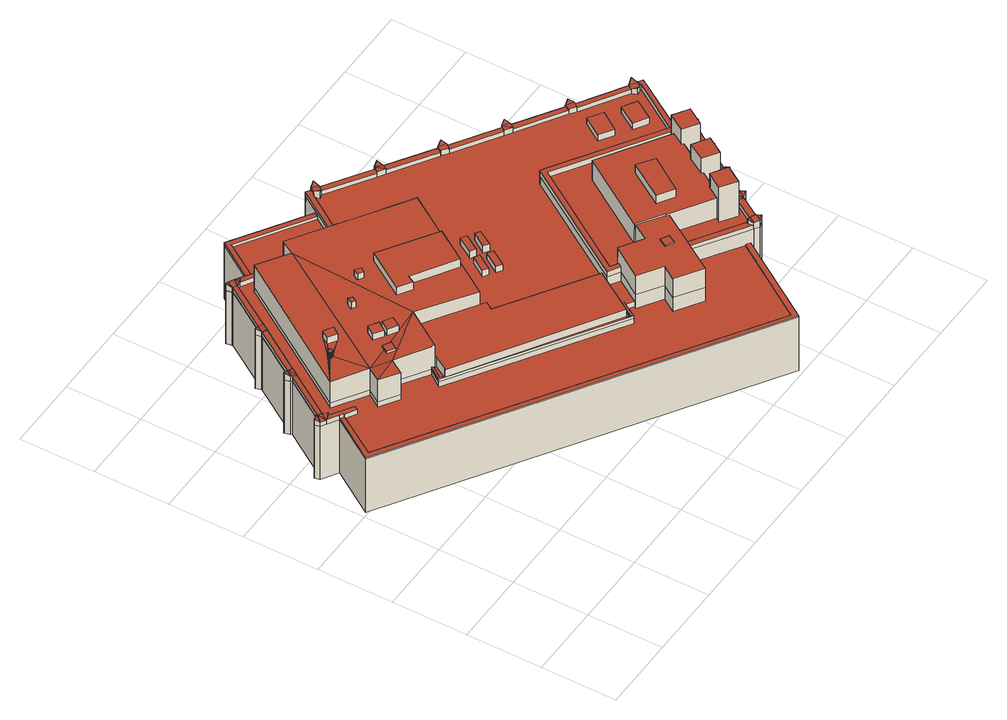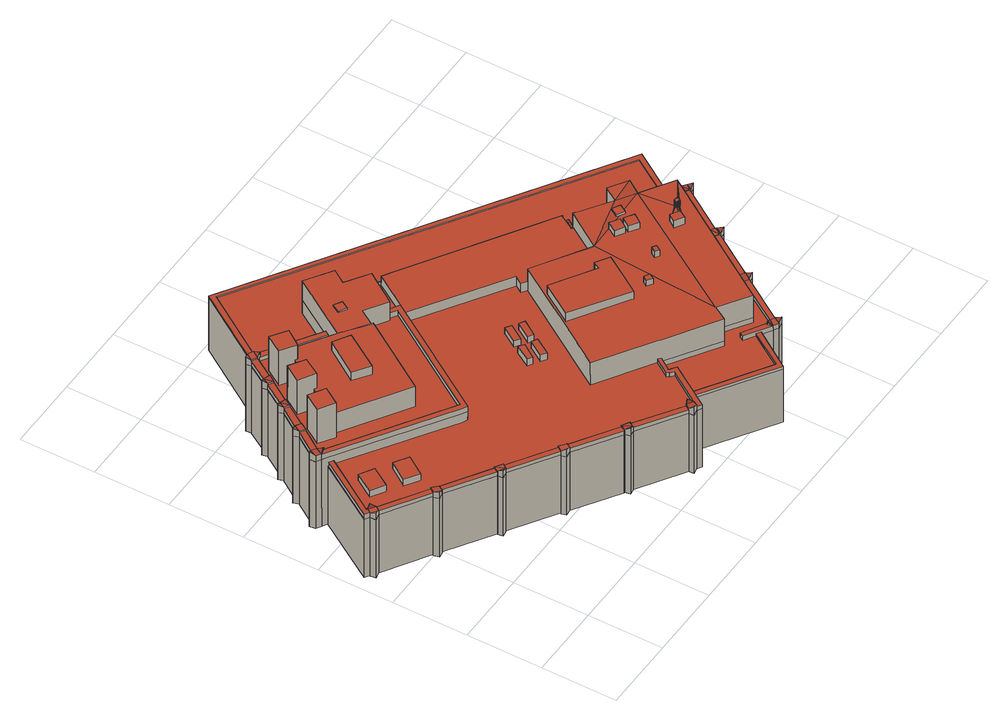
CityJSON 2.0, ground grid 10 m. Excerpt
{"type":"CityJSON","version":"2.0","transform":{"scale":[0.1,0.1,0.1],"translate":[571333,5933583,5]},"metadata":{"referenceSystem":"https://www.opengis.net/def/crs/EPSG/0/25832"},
"CityObjects":{
"building1":{"type":"Building","attributes":{"Grundfläche 2D":"2273.717277","Grundhöhe NN":"5.993"},"children":["building1-1","building1-2","building1-3","building1-4","building1-5","building1-6","building1-7","building1-8","building1-9","building1-10","building1-11","building1-12","building1-13","building1-14","building1-15","building1-16","building1-17","building1-18","building1-19","building1-20","building1-21","building1-22","building1-23","building1-24","building1-25","building1-26","building1-27","building1-28","building1-29","building1-30","building1-31","building1-32","building1-33","building1-34","building1-35","building1-36","building1-37","building1-38","building1-39","building1-40","building1-41","building1-42","building1-43","building1-44","building1-45","building1-46","building1-47","building1-48","building1-49","building1-50"],"geometry":[{"type":"MultiSurface","lod":"3","boundaries":[[[0,1,2,3,4,5,6,7,8]],[[6,5,9]],[[10,6,9]],[[11,6,10]],[[12,6,11]],[[6,12,13,14,15,16,17,8,7,18,19]],[[20,21,22,13,23]],[[24,25,15,22]],[[26,22,21]],[[27,28,24,22,26]],[[23,13,12]],[[15,25,29]],[[15,29,16]],[[30,31,7]],[[32,33,34,35,7,31,36,37]],[[36,18,7,35,38,37],[39,40,41,42],[43,44,45,46],[47,48,49,50]],[[51,31,30]],[[52,53,54,55,36,31]],[[56,57,58,59,60,61,18,36],[62,63,64,65,66,67,68,69,70,71,72],[73,74,75,76]],[[77,78,79,80,81,82]],[[83,84,85,86,87,88,89,90,91,92,93]],[[94,95,96,97,98,99,100,101,102,103,104]],[[105,106,107,108,109,110]],[[111,112,113,114,115,116,117,118,119,120,121,122,123,124,125,126,127,128,129,130,131,132,133,134,135,136,137,138,139,140,141,142,143,144,145,146,147,148,149,150,151,152]],[[153,154,155,156,157,158,159,160,161,162,163],[164,165,166,167]],[[168,169,170,171,172,173,174,175,176,177,178,179,180,181],[182,183,184,185]],[[186,187,188,189,190,191,192,193,194,195,196]],[[197,198,199,200]],[[201,202,203,204,205,206,207,208,209,210,211,212,213,214,215,216,217,218,219,220,221,222,223,224,225,226,227,228,229,230,231,232,233,234,235,236,237,238,239,240,241,242,243,244,245,246,247,248,249,250,251,252,253,254,255,256,257]],[[258,259,260,261,262,263,264,265,266,267,268,269,270,271,272,273,274,275,276,277,278,279,280,281,282,283,284,285,286,287,288,289,290,291,292,293,294,295,296,297,298,299,300,301,302,303,304,305,306,307]],[[308,309,7,6]],[[309,310,30,7]],[[310,311,51,30]],[[311,312,31,51]],[[206,313,314,205,204,54,53,52,31,312]],[[36,55,54,204,203,92,91]],[[91,90,56,36]],[[56,90,251,250,58,57]],[[315,61,60,59,58,250,249,316,317,248]],[[315,318,18,61]],[[318,319,19,18]],[[6,19,319,308]],[[82,81,72,71]],[[69,77,82,71,70]],[[78,77,69,68]],[[66,79,78,68,67]],[[64,80,79,66,65]],[[62,72,81,80,64,63]],[[203,202,93,92]],[[201,83,93,202]],[[257,320,84,83,201]],[[320,321,85,84]],[[321,322,86,85]],[[322,255,254,87,86]],[[254,253,88,87]],[[253,252,89,88]],[[252,251,90,89]],[[96,95,305,304]],[[97,96,304,303]],[[98,97,303,302]],[[300,323,324,102,101,100]],[[324,325,103,102]],[[325,326,104,103]],[[327,328,108,107]],[[328,280,109,108]],[[105,110,279,278]],[[106,105,278,277]],[[115,114,156,155]],[[114,113,157,156]],[[112,195,194,329,330,159,158,157,113]],[[330,331,160,159]],[[331,332,161,160]],[[332,333,162,161]],[[128,163,162,333,130,334,335,129]],[[173,172,125,124]],[[177,176,121,120]],[[180,179,118,117]],[[181,180,117,116]],[[181,116,115,155,154,168]],[[154,153,169,168]],[[170,169,153,163,128,127]],[[149,336,337,192,191,190]],[[337,338,193,192]],[[338,329,194,193]],[[196,195,112,111]],[[186,196,111,152]],[[152,151,187,186]],[[200,199,185,184]],[[197,200,184,183]],[[198,197,183,182]],[[199,198,182,185]],[[217,216,339,340]],[[341,219,218,217,340,342]],[[220,219,341,343]],[[221,220,343,344]],[[222,221,344,345]],[[223,222,345,346]],[[224,223,346,347]],[[225,224,347,348]],[[226,225,348,349]],[[227,226,349,350]],[[228,227,350,351]],[[229,228,351,352]],[[230,229,352,353]],[[231,230,353,354]],[[232,231,354,355]],[[233,232,355,356]],[[234,233,356,357]],[[235,234,357,358]],[[236,235,358,359]],[[237,236,359,360]],[[238,237,360,361]],[[239,238,361,362]],[[240,239,362,363]],[[241,240,363,364]],[[242,241,364,365]],[[243,242,365,366]],[[367,245,244,243,366,368]],[[327,107,106,277,276,246,245,367,369]],[[246,276,275,247]],[[247,275,274,248]],[[248,274,273,315]],[[315,273,272,318]],[[318,272,271,319]],[[319,271,270,308]],[[308,270,269,309]],[[309,269,268,310]],[[310,268,267,311]],[[311,267,266,312]],[[312,266,265,206]],[[206,265,264,207]],[[207,264,263,208]],[[208,263,262,209]],[[209,262,261,210]],[[280,328,370,371]],[[281,280,371,372]],[[282,281,372,373]],[[283,282,373,374]],[[284,283,374,375]],[[285,284,375,376]],[[286,285,376,377]],[[287,286,377,378]],[[288,287,378,379]],[[289,288,379,380]],[[290,289,380,381]],[[291,290,381,382]],[[292,291,382,383]],[[293,292,383,384]],[[294,293,384,385]],[[295,294,385,386]],[[296,295,386,387]],[[297,296,387,388]],[[298,297,388,389]],[[390,300,299,298,389,391]],[[392,324,323,300,390,393]],[[325,324,392,394]],[[326,325,394,395]],[[328,327,369,370]],[[338,212,211,329]],[[261,260,330,329,211,210]],[[330,260,259,331]],[[331,259,258,332]],[[332,258,307,333]],[[333,307,306,130]],[[133,132,131,130,306,305,95,94,104,326,395,396]],[[134,133,396,397]],[[135,134,397,398]],[[136,135,398,399]],[[137,136,399,400]],[[138,137,400,401]],[[139,138,401,402]],[[140,139,402,403]],[[141,140,403,404]],[[142,141,404,405]],[[143,142,405,406]],[[144,143,406,407]],[[145,144,407,408]],[[146,145,408,409]],[[147,146,409,410]],[[148,147,410,411]],[[149,148,411,412]],[[216,215,214,213,337,336,149,412,339]],[[337,213,212,338]],[[368,366,365,364,363,362,361,360,359,358,357,356,355,354,353,352,351,350,349,348,347,346,345,344,343,341,342,340,339,412,411,410,409,408,407,406,405,404,403,402,401,400,399,398,397,396,395,394,392,393,390,391,389,388,387,386,385,384,383,382,381,380,379,378,377,376,375,374,373,372,371,370,369,367]]],"semantics":{"surfaces":[{"type":"RoofSurface"},{"type":"WallSurface"},{"type":"GroundSurface"}],"values":[0,0,0,0,0,0,0,0,0,0,0,0,0,0,0,0,0,0,0,0,0,0,0,0,0,0,0,0,0,0,1,1,1,1,1,1,1,1,1,1,1,1,1,1,1,1,1,1,1,1,1,1,1,1,1,1,1,1,1,1,1,1,1,1,1,1,1,1,1,1,1,1,1,1,1,1,1,1,1,1,1,1,1,1,1,1,1,1,1,1,1,1,1,1,1,1,1,1,1,1,1,1,1,1,1,1,1,1,1,1,1,1,1,1,1,1,1,1,1,1,1,1,1,1,1,1,1,1,1,1,1,1,1,1,1,1,1,1,1,1,1,1,1,1,1,1,1,1,1,1,1,1,1,1,1,1,1,1,1,1,1,1,1,1,1,1,1,1,1,1,1,1,1,1,1,1,1,1,1,1,1,1,1,2]}}]},
"building1-1":{"type":"BuildingInstallation","parents":["building1"],"geometry":[{"type":"MultiSurface","lod":"3","boundaries":[[[413,414,415,416]],[[416,415,74,73]],[[413,416,73,76]],[[414,413,76,75]],[[415,414,75,74]]],"semantics":{"surfaces":[{"type":"RoofSurface"},{"type":"WallSurface"}],"values":[0,1,1,1,1]}}]},
"building1-2":{"type":"BuildingInstallation","parents":["building1"],"geometry":[{"type":"MultiSurface","lod":"3","boundaries":[[[417,418,419,420]],[[420,419,44,43]],[[417,420,43,46]],[[418,417,46,45]],[[419,418,45,44]]],"semantics":{"surfaces":[{"type":"RoofSurface"},{"type":"WallSurface"}],"values":[0,1,1,1,1]}}]},
"building1-3":{"type":"BuildingInstallation","parents":["building1"],"geometry":[{"type":"MultiSurface","lod":"3","boundaries":[[[421,422,423,424]],[[424,423,42,41]],[[421,424,41,40]],[[422,421,40,39]],[[423,422,39,42]]],"semantics":{"surfaces":[{"type":"RoofSurface"},{"type":"WallSurface"}],"values":[0,1,1,1,1]}}]},
"building1-4":{"type":"BuildingInstallation","parents":["building1"],"geometry":[{"type":"MultiSurface","lod":"3","boundaries":[[[425,426,427,428,429,430,431]],[[432,433,427,426]],[[434,428,427,433,435]],[[434,215,429,428]],[[430,429,215,216]],[[216,217,431,430]],[[217,218,219,432,426,425,431]]],"semantics":{"surfaces":[{"type":"RoofSurface"},{"type":"WallSurface"}],"values":[0,1,1,1,1,1,1]}}]},
"building1-5":{"type":"BuildingInstallation","parents":["building1"],"geometry":[{"type":"MultiSurface","lod":"3","boundaries":[[[436,437,438,439,440,441,442,443,444,445,446,447,448,449,450,451,452,453,454,455,456,457]],[[437,436,17,16]],[[29,438,437,16]],[[8,457,456,0]],[[436,457,8,17]],[[438,29,25]],[[438,25,439]],[[440,439,25,24]],[[441,440,24,28]],[[442,441,28,27]],[[443,442,27,26]],[[443,26,21]],[[443,21,444]],[[445,444,21,20]],[[446,445,20,23]],[[447,446,23,12]],[[448,447,12,11]],[[449,448,11,10]],[[450,449,10,9]],[[451,450,9,5]],[[452,451,5,4]],[[452,4,3]],[[452,3,453]],[[454,453,3,2]],[[455,454,2,1]],[[456,455,1,0]]],"semantics":{"surfaces":[{"type":"RoofSurface"},{"type":"WallSurface"}],"values":[0,1,1,1,1,1,1,1,1,1,1,1,1,1,1,1,1,1,1,1,1,1,1,1,1,1]}}]},
"building1-6":{"type":"BuildingInstallation","parents":["building1"],"geometry":[{"type":"MultiSurface","lod":"3","boundaries":[[[458,459,460,461,462,463]],[[464,462,461]],[[465,458,463,466,467]],[[468,469,459,458,465]],[[469,470,232,233,461,460,459]],[[233,234,464,461]],[[235,471,462,464,234]],[[471,466,463,462]]],"semantics":{"surfaces":[{"type":"RoofSurface"},{"type":"WallSurface"}],"values":[0,0,1,1,1,1,1,1]}}]},
"building1-7":{"type":"BuildingInstallation","parents":["building1"],"geometry":[{"type":"MultiSurface","lod":"3","boundaries":[[[472,473,474,475]],[[476,477,475,474]],[[477,478,472,475]],[[473,472,478,479]],[[474,473,479,476]]],"semantics":{"surfaces":[{"type":"RoofSurface"},{"type":"WallSurface"}],"values":[0,1,1,1,1]}}]},
"building1-8":{"type":"BuildingInstallation","parents":["building1"],"geometry":[{"type":"MultiSurface","lod":"3","boundaries":[[[480,481,482,483]],[[481,480,484,485]],[[226,227,483,482]]],"semantics":{"surfaces":[{"type":"RoofSurface"},{"type":"WallSurface"}],"values":[0,1,1]}}]},
"building1-9":{"type":"BuildingInstallation","parents":["building1"],"geometry":[{"type":"MultiSurface","lod":"3","boundaries":[[[486,487,488,489]],[[489,488,13,22]],[[486,489,22,15]],[[487,486,15,14]],[[488,487,14,13]]],"semantics":{"surfaces":[{"type":"RoofSurface"},{"type":"WallSurface"}],"values":[0,1,1,1,1]}}]},
"building1-10":{"type":"BuildingInstallation","parents":["building1"],"geometry":[{"type":"MultiSurface","lod":"3","boundaries":[[[490,491,466,471,492]],[[466,491,493,467]],[[235,236,492,471]],[[236,237,490,492]]],"semantics":{"surfaces":[{"type":"RoofSurface"},{"type":"WallSurface"}],"values":[0,1,1,1]}}]},
"building1-11":{"type":"BuildingInstallation","parents":["building1"],"geometry":[{"type":"MultiSurface","lod":"3","boundaries":[[[494,495,496,497,498,499]],[[494,499,500]],[[501,502,222,223,499,498,497]],[[223,224,500,499]],[[224,225,494,500]],[[226,482,481,496,495,494,225]],[[496,481,485]],[[503,501,497,496,485]]],"semantics":{"surfaces":[{"type":"RoofSurface"},{"type":"WallSurface"}],"values":[0,0,1,1,1,1,1,1]}}]},
"building1-12":{"type":"BuildingInstallation","parents":["building1"],"geometry":[{"type":"MultiSurface","lod":"3","boundaries":[[[504,505,506,507]],[[507,506,508,509]],[[504,507,509,510]],[[505,504,510,511]],[[506,505,511,508]]],"semantics":{"surfaces":[{"type":"RoofSurface"},{"type":"WallSurface"}],"values":[0,1,1,1,1]}}]},
"building1-13":{"type":"BuildingInstallation","parents":["building1"],"geometry":[{"type":"MultiSurface","lod":"3","boundaries":[[[512,513,514,515,516,322,321,320,517,314,313,518]],[[209,519,514,513]],[[520,515,514,519]],[[516,515,520,521]],[[521,255,322,516]],[[517,320,257,522]],[[314,517,522,205]],[[206,207,518,313]],[[207,208,512,518]],[[208,209,513,512]]],"semantics":{"surfaces":[{"type":"RoofSurface"},{"type":"WallSurface"}],"values":[0,1,1,1,1,1,1,1,1,1]}}]},
"building1-14":{"type":"BuildingInstallation","parents":["building1"],"geometry":[{"type":"MultiSurface","lod":"3","boundaries":[[[523,524,525,526]],[[526,525,49,48]],[[523,526,48,47]],[[524,523,47,50]],[[525,524,50,49]]],"semantics":{"surfaces":[{"type":"RoofSurface"},{"type":"WallSurface"}],"values":[0,1,1,1,1]}}]},
"building1-15":{"type":"BuildingInstallation","parents":["building1"],"geometry":[{"type":"MultiSurface","lod":"3","boundaries":[[[527,528,529,530]],[[530,529,531,532]],[[532,533,527,530]],[[528,527,533,534]],[[534,531,529,528]]],"semantics":{"surfaces":[{"type":"RoofSurface"},{"type":"WallSurface"}],"values":[0,1,1,1,1]}}]},
"building1-16":{"type":"BuildingInstallation","parents":["building1"],"geometry":[{"type":"MultiSurface","lod":"3","boundaries":[[[535,536,537]],[[538,535,537,539]],[[540,538,541]],[[535,538,540]],[[542,484,480,537,536,543]],[[480,483,539,537]],[[228,538,539,483,227]],[[541,538,228,229]],[[229,230,540,541]],[[231,544,543,536,535,540,230]]],"semantics":{"surfaces":[{"type":"RoofSurface"},{"type":"WallSurface"}],"values":[0,0,0,0,1,1,1,1,1,1]}}]},
"building1-17":{"type":"BuildingInstallation","parents":["building1"],"geometry":[{"type":"MultiSurface","lod":"3","boundaries":[[[545,546,547,548]],[[548,547,549,550]],[[545,548,550,551]],[[546,545,551,552]],[[547,546,552,549]]],"semantics":{"surfaces":[{"type":"RoofSurface"},{"type":"WallSurface"}],"values":[0,1,1,1,1]}}]},
"building1-18":{"type":"BuildingInstallation","parents":["building1"],"geometry":[{"type":"MultiSurface","lod":"3","boundaries":[[[553,554,555,317,316,556,557,558,559,560,561,562,563]],[[249,564,556,316]],[[564,565,557,556]],[[565,566,558,557]],[[566,567,559,558]],[[567,568,560,559]],[[568,569,561,560]],[[243,244,245,553,563,562]],[[245,246,554,553]],[[247,555,554,246]],[[247,248,317,555]]],"semantics":{"surfaces":[{"type":"RoofSurface"},{"type":"WallSurface"}],"values":[0,1,1,1,1,1,1,1,1,1,1]}}]},
"building1-19":{"type":"BuildingInstallation","parents":["building1"],"geometry":[{"type":"MultiSurface","lod":"3","boundaries":[[[570,571,572,573]],[[573,572,574,575]],[[570,573,575,576]],[[571,570,576,577]],[[572,571,577,574]]],"semantics":{"surfaces":[{"type":"RoofSurface"},{"type":"WallSurface"}],"values":[0,1,1,1,1]}}]},
"building1-20":{"type":"BuildingInstallation","parents":["building1"],"geometry":[{"type":"MultiSurface","lod":"3","boundaries":[[[578,502,501,579]],[[579,501,503,580]],[[221,222,502,578]]],"semantics":{"surfaces":[{"type":"RoofSurface"},{"type":"WallSurface"}],"values":[0,1,1]}}]},
"building1-21":{"type":"BuildingInstallation","parents":["building1"],"geometry":[{"type":"MultiSurface","lod":"3","boundaries":[[[581,433,582]],[[583,582,433,432]],[[584,583,432]],[[585,581,582,579,580]],[[585,435,433,581]],[[219,220,584,432]],[[220,221,583,584]],[[578,579,582,583,221]]],"semantics":{"surfaces":[{"type":"RoofSurface"},{"type":"WallSurface"}],"values":[0,0,0,1,1,1,1,1]}}]},
"building1-22":{"type":"BuildingInstallation","parents":["building1"],"geometry":[{"type":"MultiSurface","lod":"3","boundaries":[[[586,587,588,589]],[[590,591,589,588]],[[586,589,591,592]],[[587,586,592,593]],[[593,590,588,587]]],"semantics":{"surfaces":[{"type":"RoofSurface"},{"type":"WallSurface"}],"values":[0,1,1,1,1]}}]},
"building1-23":{"type":"BuildingInstallation","parents":["building1"],"geometry":[{"type":"MultiSurface","lod":"3","boundaries":[[[594,595,596]],[[597,598,595,594]],[[598,597,599]],[[600,596,595,561,569]],[[601,602,594,596,600]],[[602,603,597,594]],[[242,599,597,603,241]],[[243,562,598,599,242]],[[562,561,595,598]]],"semantics":{"surfaces":[{"type":"RoofSurface"},{"type":"WallSurface"}],"values":[0,0,0,1,1,1,1,1,1]}}]},
"building1-24":{"type":"BuildingInstallation","parents":["building1"],"geometry":[{"type":"MultiSurface","lod":"3","boundaries":[[[469,543,544,470]],[[231,232,470,544]],[[543,469,468,542]]],"semantics":{"surfaces":[{"type":"RoofSurface"},{"type":"WallSurface"}],"values":[0,1,1]}}]},
"building1-25":{"type":"BuildingInstallation","parents":["building1"],"geometry":[{"type":"MultiSurface","lod":"3","boundaries":[[[604,605,606]],[[605,607,606]],[[608,607,605]],[[609,610,611,608,612]],[[611,607,608]],[[296,297,604,606]],[[297,298,605,604]],[[298,299,608,605]],[[613,609,612]],[[613,614,615,616,617,611,610,609]],[[617,618,295,296,606,607,611]]],"semantics":{"surfaces":[{"type":"RoofSurface"},{"type":"WallSurface"}],"values":[0,0,0,0,0,1,1,1,1,1,1]}}]},
"building1-26":{"type":"BuildingInstallation","parents":["building1"],"geometry":[{"type":"MultiSurface","lod":"3","boundaries":[[[619,620,621]],[[620,622,621]],[[619,623,624,620]],[[625,624,623]],[[294,626,627,623,619,621,293]],[[628,625,623,627,629]],[[630,625,628]],[[630,631,290,291,620,624,625]],[[291,292,622,620]],[[292,293,621,622]]],"semantics":{"surfaces":[{"type":"RoofSurface"},{"type":"WallSurface"}],"values":[0,0,0,0,1,1,1,1,1,1]}}]},
"building1-27":{"type":"BuildingInstallation","parents":["building1"],"geometry":[{"type":"MultiSurface","lod":"3","boundaries":[[[617,627,626,618]],[[627,617,616,629]],[[294,295,618,626]]],"semantics":{"surfaces":[{"type":"RoofSurface"},{"type":"WallSurface"}],"values":[0,1,1]}}]},
"building1-28":{"type":"BuildingInstallation","parents":["building1"],"geometry":[{"type":"MultiSurface","lod":"3","boundaries":[[[632,633,634,635]],[[633,632,636,637]],[[285,286,635,634]]],"semantics":{"surfaces":[{"type":"RoofSurface"},{"type":"WallSurface"}],"values":[0,1,1]}}]},
"building1-29":{"type":"BuildingInstallation","parents":["building1"],"geometry":[{"type":"MultiSurface","lod":"3","boundaries":[[[638,639,614,613,612,640,641,642,643]],[[644,615,614,639]],[[608,640,612]],[[299,300,100,641,640,608]],[[100,99,642,641]],[[99,98,643,642]],[[645,638,643,98,302]],[[639,638,645,644]]],"semantics":{"surfaces":[{"type":"RoofSurface"},{"type":"WallSurface"}],"values":[0,1,1,1,1,1,1,1]}}]},
"building1-30":{"type":"BuildingInstallation","parents":["building1"],"geometry":[{"type":"MultiSurface","lod":"3","boundaries":[[[635,646,647,648,632]],[[649,635,650]],[[646,635,649]],[[651,636,632,648,647,652,653]],[[286,287,650,635]],[[287,288,649,650]],[[289,654,652,647,646,649,288]]],"semantics":{"surfaces":[{"type":"RoofSurface"},{"type":"WallSurface"}],"values":[0,0,0,1,1,1,1]}}]},
"building1-31":{"type":"BuildingInstallation","parents":["building1"],"geometry":[{"type":"MultiSurface","lod":"3","boundaries":[[[654,631,630,652]],[[628,653,652,630]],[[289,290,631,654]]],"semantics":{"surfaces":[{"type":"RoofSurface"},{"type":"WallSurface"}],"values":[0,1,1]}}]},
"building1-32":{"type":"BuildingInstallation","parents":["building1"],"geometry":[{"type":"MultiSurface","lod":"3","boundaries":[[[655,656,657,658,659]],[[660,661,657,656]],[[658,657,661,662]],[[281,659,658,662,279,110,109,280]]],"semantics":{"surfaces":[{"type":"RoofSurface"},{"type":"WallSurface"}],"values":[0,1,1,1]}}]},
"building1-33":{"type":"BuildingInstallation","parents":["building1"],"geometry":[{"type":"MultiSurface","lod":"3","boundaries":[[[633,663,664]],[[659,664,665]],[[633,664,659]],[[634,633,659,666]],[[634,666,667]],[[634,667,668]],[[660,656,655,665,664,663,669]],[[659,665,655]],[[281,282,666,659]],[[282,283,667,666]],[[283,284,668,667]],[[284,285,634,668]],[[637,669,663,633]]],"semantics":{"surfaces":[{"type":"RoofSurface"},{"type":"WallSurface"}],"values":[0,0,0,0,0,0,1,1,1,1,1,1,1]}}]},
"building1-34":{"type":"BuildingInstallation","parents":["building1"],"geometry":[{"type":"MultiSurface","lod":"3","boundaries":[[[670,671,672,673]],[[674,675,672,671]],[[675,674,676]],[[677,678,679,680,670,673,672,681]],[[680,682,671,670]],[[134,674,671,682,133]],[[134,135,676,674]],[[136,683,675,676,135]],[[683,681,672,675]]],"semantics":{"surfaces":[{"type":"RoofSurface"},{"type":"WallSurface"}],"values":[0,0,0,1,1,1,1,1,1]}}]},
"building1-35":{"type":"BuildingInstallation","parents":["building1"],"geometry":[{"type":"MultiSurface","lod":"3","boundaries":[[[684,685,686]],[[687,686,688]],[[684,686,687]],[[689,690,691,685,684,692]],[[691,686,685]],[[141,688,686,140]],[[142,693,687,688,141]],[[693,692,684,687]]],"semantics":{"surfaces":[{"type":"RoofSurface"},{"type":"WallSurface"}],"values":[0,0,0,1,1,1,1,1]}}]},
"building1-36":{"type":"BuildingInstallation","parents":["building1"],"geometry":[{"type":"MultiSurface","lod":"3","boundaries":[[[694,695,696,697]],[[175,174,694,697]],[[695,694,174,173,124,698]],[[698,699,696,695]],[[697,696,699,121,176,175]]],"semantics":{"surfaces":[{"type":"RoofSurface"},{"type":"WallSurface"}],"values":[0,1,1,1,1]}}]},
"building1-37":{"type":"BuildingInstallation","parents":["building1"],"geometry":[{"type":"MultiSurface","lod":"3","boundaries":[[[700,701,702,703,704]],[[705,706,703,702]],[[706,705,707]],[[190,189,188,700,704,703]],[[188,187,151,708,702,701,700]],[[146,147,707,705]],[[147,148,706,707]],[[149,190,703,706,148]]],"semantics":{"surfaces":[{"type":"RoofSurface"},{"type":"WallSurface"}],"values":[0,0,0,1,1,1,1,1]}}]},
"building1-38":{"type":"BuildingInstallation","parents":["building1"],"geometry":[{"type":"MultiSurface","lod":"3","boundaries":[[[709,710,711,712]],[[712,711,165,164]],[[709,712,164,167]],[[710,709,167,166]],[[711,710,166,165]]],"semantics":{"surfaces":[{"type":"RoofSurface"},{"type":"WallSurface"}],"values":[0,1,1,1,1]}}]},
"building1-39":{"type":"BuildingInstallation","parents":["building1"],"geometry":[{"type":"MultiSurface","lod":"3","boundaries":[[[692,693,713,714]],[[142,143,713,693]],[[715,689,692,714]]],"semantics":{"surfaces":[{"type":"RoofSurface"},{"type":"WallSurface"}],"values":[0,1,1]}}]},
"building1-40":{"type":"BuildingInstallation","parents":["building1"],"geometry":[{"type":"MultiSurface","lod":"3","boundaries":[[[716,335,334,717,718,682,680,679]],[[131,132,133,682,718,717,334,130]],[[678,719,716,679]],[[335,716,719,129]]],"semantics":{"surfaces":[{"type":"RoofSurface"},{"type":"WallSurface"}],"values":[0,1,1,1]}}]},
"building1-41":{"type":"BuildingInstallation","parents":["building1"],"geometry":[{"type":"MultiSurface","lod":"3","boundaries":[[[720,721,722,723]],[[720,723,724]],[[714,713,723,722]],[[144,724,723,713,143]],[[145,725,720,724,144]],[[725,726,721,720]],[[727,715,714,722,721,726]]],"semantics":{"surfaces":[{"type":"RoofSurface"},{"type":"WallSurface"}],"values":[0,0,1,1,1,1,1]}}]},
"building1-42":{"type":"BuildingInstallation","parents":["building1"],"geometry":[{"type":"MultiSurface","lod":"3","boundaries":[[[705,702,728,726,725]],[[145,146,705,725]],[[702,708,727,726,728]]],"semantics":{"surfaces":[{"type":"RoofSurface"},{"type":"WallSurface"}],"values":[0,1,1]}}]},
"building1-43":{"type":"BuildingInstallation","parents":["building1"],"geometry":[{"type":"MultiSurface","lod":"3","boundaries":[[[729,730,731,732]],[[729,733,118,179,178,730]],[[731,730,178,177,120,734]],[[735,732,731,734]],[[735,733,729,732]]],"semantics":{"surfaces":[{"type":"RoofSurface"},{"type":"WallSurface"}],"values":[0,1,1,1,1]}}]},
"building1-44":{"type":"BuildingInstallation","parents":["building1"],"geometry":[{"type":"MultiSurface","lod":"3","boundaries":[[[736,737,738,739]],[[737,736,171,170,127,740]],[[738,737,740,741]],[[741,742,739,738]],[[739,742,125,172,171,736]]],"semantics":{"surfaces":[{"type":"RoofSurface"},{"type":"WallSurface"}],"values":[0,1,1,1,1]}}]},
"building1-45":{"type":"BuildingInstallation","parents":["building1"],"geometry":[{"type":"MultiSurface","lod":"3","boundaries":[[[743,744,686,691]],[[139,140,686,744]],[[745,743,691,690]]],"semantics":{"surfaces":[{"type":"RoofSurface"},{"type":"WallSurface"}],"values":[0,1,1]}}]},
"building1-46":{"type":"BuildingInstallation","parents":["building1"],"geometry":[{"type":"MultiSurface","lod":"3","boundaries":[[[746,747,748]],[[749,748,750]],[[746,748,749]],[[751,748,747]],[[138,750,748,137]],[[139,744,749,750,138]],[[744,743,746,749]],[[743,745,752,751,747,746]]],"semantics":{"surfaces":[{"type":"RoofSurface"},{"type":"WallSurface"}],"values":[0,0,0,1,1,1,1,1]}}]},
"building1-47":{"type":"BuildingInstallation","parents":["building1"],"geometry":[{"type":"MultiSurface","lod":"3","boundaries":[[[681,683,748,751]],[[136,137,748,683]],[[752,677,681,751]]],"semantics":{"surfaces":[{"type":"RoofSurface"},{"type":"WallSurface"}],"values":[0,1,1]}}]},
"building1-48":{"type":"BuildingInstallation","parents":["building1"],"geometry":[{"type":"MultiSurface","lod":"3","boundaries":[[[753,754,755]],[[753,755,756]],[[757,756,758]],[[753,756,757]],[[759,760,493,491,755,754]],[[491,490,756,755]],[[238,758,756,490,237]],[[238,239,757,758]],[[240,761,759,754,753,757,239]]],"semantics":{"surfaces":[{"type":"RoofSurface"},{"type":"WallSurface"}],"values":[0,0,0,0,1,1,1,1,1]}}]},
"building1-49":{"type":"BuildingInstallation","parents":["building1"],"geometry":[{"type":"MultiSurface","lod":"3","boundaries":[[[762,763,764,765]],[[34,765,764,38,35]],[[762,765,34,33]],[[763,762,33,32]],[[38,764,763,32,37]]],"semantics":{"surfaces":[{"type":"RoofSurface"},{"type":"WallSurface"}],"values":[0,1,1,1,1]}}]},
"building1-50":{"type":"BuildingInstallation","parents":["building1"],"geometry":[{"type":"MultiSurface","lod":"3","boundaries":[[[759,761,603,602]],[[759,602,601,760]],[[240,241,603,761]]],"semantics":{"surfaces":[{"type":"RoofSurface"},{"type":"WallSurface"}],"values":[0,1,1]}}]}
},
"vertices":[
[93,400,137],[92,400,137],[91,400,137],[90,400,137],[90,401,137],[89,401,137],[57,381,137],[99,354,137],[94,400,137],[89,402,137],[89,403,137],[89,404,137],[90,405,137],[113,426,137],[125,419,137],[118,409,137],[95,401,137],[94,401,137],[210,528,138],[171,554,138],[91,406,137],[92,406,137],[107,416,137],[91,405,137],[95,404,137],[95,403,137],[93,406,137],[93,405,137],[94,405,137],[95,402,137],[87,336,138],[123,339,138],[145,354,138],[139,344,138],[129,350,138],[132,356,138],[200,359,140],[142,356,138],[135,360,138],[174,370,139],[166,357,139],[154,365,138],[162,377,138],[139,375,138],[147,387,138],[159,379,138],[151,367,138],[169,423,138],[173,430,138],[178,426,138],[174,420,138],[111,320,138],[164,312,139],[166,311,140],[168,310,140],[169,312,140],[270,313,138],[322,394,138],[362,454,138],[291,500,138],[287,503,138],[221,546,138],[249,441,139],[252,439,139],[319,395,138],[317,392,138],[292,353,138],[257,375,139],[237,388,139],[232,379,139],[218,388,139],[215,390,139],[248,442,139],[212,441,139],[216,448,139],[223,443,139],[219,437,139],[232,379,151],[237,388,151],[292,353,151],[319,395,151],[248,442,151],[215,390,151],[160,291,118],[159,291,118],[159,290,118],[351,167,118],[386,222,118],[270,298,118],[277,308,118],[270,313,118],[200,359,118],[169,312,118],[171,310,118],[535,116,97],[530,119,97],[461,14,97],[17,305,97],[51,358,97],[51,359,97],[46,362,97],[46,361,97],[8,303,97],[464,6,97],[536,116,97],[218,614,99],[309,555,99],[312,561,99],[217,623,99],[183,572,99],[188,568,99],[394,216,117],[404,210,117],[406,213,117],[435,194,117],[448,215,117],[447,216,117],[509,311,117],[595,255,117],[585,239,117],[587,237,117],[573,215,117],[570,217,117],[557,195,117],[559,193,117],[545,172,117],[542,174,117],[532,158,117],[482,191,117],[468,169,117],[464,163,117],[535,116,117],[536,116,117],[539,113,117],[546,109,117],[553,111,117],[552,118,117],[569,145,117],[576,147,117],[575,154,117],[592,181,117],[600,183,117],[598,190,117],[616,217,117],[623,218,117],[621,225,117],[639,252,117],[646,254,117],[645,262,117],[638,266,117],[631,264,117],[632,262,117],[486,357,117],[478,193,147],[479,194,147],[448,215,147],[435,194,147],[406,213,147],[404,210,147],[378,171,147],[408,151,147],[396,133,147],[430,110,147],[482,191,147],[436,168,147],[442,178,147],[452,172,147],[446,162,147],[479,194,149],[478,193,149],[532,158,149],[542,174,149],[545,172,149],[559,193,149],[557,195,149],[570,217,149],[573,215,149],[587,237,149],[585,239,149],[595,255,149],[509,311,149],[447,216,149],[539,244,149],[509,199,149],[488,212,149],[518,259,149],[486,357,125],[632,262,125],[631,264,125],[633,264,125],[638,266,125],[490,363,125],[484,366,125],[385,214,125],[400,205,125],[404,210,125],[394,216,125],[509,199,162],[539,244,162],[518,259,162],[488,212,162],[160,291,103],[171,310,103],[169,312,103],[168,310,103],[166,311,103],[164,312,103],[151,294,103],[356,160,103],[369,181,103],[380,174,103],[400,205,103],[385,214,103],[484,366,103],[490,363,103],[626,273,103],[631,270,103],[683,351,103],[678,354,103],[677,355,103],[676,363,103],[668,361,103],[610,398,103],[611,399,103],[609,406,103],[602,405,103],[601,404,103],[543,442,103],[543,443,103],[542,450,103],[535,449,103],[534,448,103],[476,486,103],[477,487,103],[475,493,103],[467,492,103],[410,530,103],[409,530,103],[408,537,103],[401,536,103],[401,535,103],[342,574,103],[341,581,103],[333,579,103],[332,580,103],[327,583,103],[290,526,103],[299,520,103],[287,503,103],[291,500,103],[362,454,103],[270,313,103],[277,308,103],[270,298,103],[386,222,103],[351,167,103],[159,290,103],[159,291,103],[396,133,95],[408,151,95],[378,171,95],[380,174,95],[369,181,95],[356,160,95],[151,294,95],[164,312,95],[123,339,95],[111,320,95],[87,336,95],[99,354,95],[57,381,95],[171,554,95],[210,528,95],[221,546,95],[287,503,95],[299,520,95],[290,526,95],[309,555,95],[218,614,95],[188,568,95],[183,572,95],[170,580,95],[163,584,95],[156,583,95],[157,575,95],[158,575,95],[120,517,95],[112,516,95],[114,509,95],[114,508,95],[76,450,95],[76,451,95],[68,450,95],[70,442,95],[71,441,95],[33,383,95],[32,384,95],[24,382,95],[26,375,95],[32,371,95],[46,362,95],[51,359,95],[51,358,95],[17,305,95],[461,14,95],[530,119,95],[464,163,95],[430,110,95],[57,381,103],[99,354,103],[87,336,103],[111,320,103],[123,339,103],[164,312,107],[166,311,107],[221,546,103],[291,500,109],[287,503,109],[210,528,103],[171,554,103],[159,291,107],[159,290,107],[351,167,107],[46,361,95],[8,303,95],[464,6,95],[536,116,95],[312,561,95],[217,623,95],[400,205,117],[378,171,117],[408,151,117],[396,133,117],[430,110,117],[464,163,123],[468,169,123],[490,363,117],[484,366,117],[385,214,117],[631,270,10],[683,351,10],[677,355,10],[678,354,10],[676,363,10],[668,361,10],[610,398,10],[611,399,10],[609,406,10],[602,405,10],[601,404,10],[543,442,10],[543,443,10],[542,450,10],[535,449,10],[534,448,10],[476,486,10],[477,487,10],[475,493,10],[467,492,10],[410,530,10],[409,530,10],[408,537,10],[401,536,10],[401,535,10],[342,574,10],[341,581,10],[333,579,10],[327,583,10],[332,580,10],[312,561,10],[217,623,10],[183,572,10],[170,580,10],[163,584,10],[156,583,10],[157,575,10],[158,575,10],[120,517,10],[112,516,10],[114,509,10],[114,508,10],[76,450,10],[76,451,10],[68,450,10],[70,442,10],[71,441,10],[33,383,10],[32,384,10],[24,382,10],[26,375,10],[46,362,10],[32,371,10],[8,303,10],[46,361,10],[464,6,10],[536,116,10],[539,113,10],[546,109,10],[553,111,10],[552,118,10],[569,145,10],[576,147,10],[575,154,10],[592,181,10],[600,183,10],[598,190,10],[616,217,10],[623,218,10],[621,225,10],[639,252,10],[646,254,10],[645,262,10],[638,266,10],
[219,437,148],[223,443,148],[216,448,148],[212,441,148],
[151,367,148],[159,379,148],[147,387,148],[139,375,148],
[166,357,148],[174,370,148],[162,377,148],[154,365,148],
[678,354,111],[677,355,111],[673,349,111],[675,349,111],[626,273,111],[631,270,111],[683,351,111],[677,355,110],[673,349,110],[675,349,103],[673,349,103],
[94,401,146],[95,401,146],[95,402,146],[95,403,146],[95,404,146],[94,405,146],[93,405,146],[93,406,146],[92,406,146],[91,406,146],[91,405,146],[90,405,146],[89,404,146],[89,403,146],[89,402,146],[89,401,146],[90,401,146],[90,400,146],[91,400,146],[92,400,146],[93,400,146],[94,400,146],
[464,486,111],[472,480,111],[476,486,111],[477,487,111],[467,492,111],[463,486,111],[475,493,115],[464,486,103],[463,486,109],[463,486,103],[472,480,103],[472,480,109],[476,486,109],[467,492,109],
[329,338,113],[342,358,113],[335,362,113],[322,342,113],[335,362,103],[322,342,103],[329,338,103],[342,358,103],
[539,436,109],[598,398,109],[601,404,109],[543,442,109],[539,436,103],[598,398,103],
[118,409,148],[125,419,148],[113,426,148],[107,416,148],
[409,530,109],[406,523,109],[410,530,109],[406,523,103],
[602,405,110],[601,404,110],[598,398,110],[606,392,111],[610,398,111],[611,399,111],[609,406,114],[606,392,109],[610,398,109],[606,392,103],
[595,372,113],[578,347,113],[596,335,113],[613,360,113],[596,335,103],[613,360,103],[595,372,103],[578,347,103],
[356,160,107],[369,181,107],[367,183,107],[354,163,107],[350,166,107],[155,295,107],[151,294,107],[367,183,103],[354,163,103],[350,166,103],[155,295,103],
[169,423,148],[174,420,148],[178,426,148],[173,430,148],
[343,328,113],[356,348,113],[349,353,113],[336,333,113],[349,353,103],[336,333,103],[343,328,103],[356,348,103],
[534,448,111],[530,442,111],[539,436,111],[543,443,111],[543,442,111],[535,449,111],[542,450,114],[530,442,103],[530,442,109],[534,448,109],
[355,362,114],[362,357,114],[374,377,114],[368,381,114],[374,377,103],[368,381,103],[355,362,103],[362,357,103],
[327,583,109],[290,526,109],[299,520,109],[305,521,109],[302,523,109],[303,524,109],[298,528,109],[329,574,109],[330,573,109],[333,579,109],[332,580,109],[305,521,103],[302,523,103],[303,524,103],[298,528,103],[329,574,103],[330,573,103],
[353,391,114],[340,370,114],[347,366,114],[360,386,114],[347,366,103],[360,386,103],[353,391,103],[340,370,103],
[668,361,109],[664,355,109],[664,355,103],
[666,348,113],[664,355,110],[668,361,110],[676,363,114],[666,348,103],
[615,323,113],[633,312,113],[649,337,113],[631,348,113],[649,337,103],[631,348,103],[615,323,103],[633,312,103],
[338,568,111],[330,573,112],[332,566,114],[342,574,111],[333,579,112],[341,581,116],[332,566,103],[338,568,103],[338,568,109],[342,574,109],
[24,382,105],[26,375,101],[32,384,103],[33,383,103],[32,371,101],[40,373,106],[39,374,105],[38,380,103],[34,371,102],[40,373,102],[39,374,102],[39,374,95],[38,380,95],[38,380,102],[33,383,102],
[71,441,103],[76,451,103],[70,442,103],[68,450,107],[76,438,103],[76,450,103],[82,447,103],[71,441,102],[76,438,102],[82,447,95],[76,438,95],[82,447,102],[76,450,102],
[126,514,102],[163,572,102],[158,575,102],[120,517,102],[126,514,95],[163,572,95],
[65,350,102],[68,355,102],[32,371,102],[46,362,102],[51,359,102],[51,358,102],[68,355,95],[65,350,95],
[114,508,103],[120,505,103],[126,513,102],[114,509,103],[112,516,106],[126,513,95],[120,505,102],[120,505,95],[114,508,102],
[171,573,102],[169,572,102],[199,554,102],[202,559,102],[170,580,102],[169,572,95],[199,554,95],[202,559,95],
[164,571,102],[169,572,105],[171,573,106],[163,584,102],[156,583,106],[157,575,102],[164,571,95],
[538,121,129],[539,113,127],[545,122,127],[539,121,129],[546,109,127],[552,118,127],[553,111,129],[545,122,117],[539,121,117],[539,121,123],[538,121,123],[545,122,125],[539,113,123],[552,118,125],
[591,194,127],[586,185,127],[592,181,125],[598,190,127],[600,183,129],[591,194,117],[586,185,117],[586,185,125],[591,194,125],[598,190,125],
[557,195,172],[577,182,172],[591,204,172],[570,217,172],[577,182,117],[591,204,117],
[631,264,129],[632,262,128],[633,256,125],[638,266,126],[633,264,128],[639,252,125],[645,262,126],[646,254,130],[633,256,117],
[446,162,149],[452,172,149],[442,178,149],[436,168,149],
[616,217,125],[609,221,125],[609,221,117],
[540,122,123],[535,116,123],[536,116,123],[540,122,117],
[621,225,127],[615,230,127],[609,221,127],[616,217,127],[623,218,129],[621,225,125],[615,230,125],[615,230,117],
[624,244,125],
[599,261,172],[585,239,172],[605,226,172],[619,248,172],[599,261,117],[605,226,117],[619,248,117],
[542,174,172],[528,153,172],[548,139,172],[562,161,172],[528,153,117],[548,139,117],[562,161,117],
[568,158,125],[575,154,125],[568,158,117],
[568,158,127],[562,149,127],[569,145,125],[575,154,127],[576,147,129],[562,149,125],[562,149,117],
[401,535,112],[396,529,111],[406,523,111],[409,530,111],[401,536,112],[408,537,115],[396,529,109],[396,529,103],[401,535,109],
[139,344,141],[145,354,141],[135,360,141],[129,350,141]
]}
